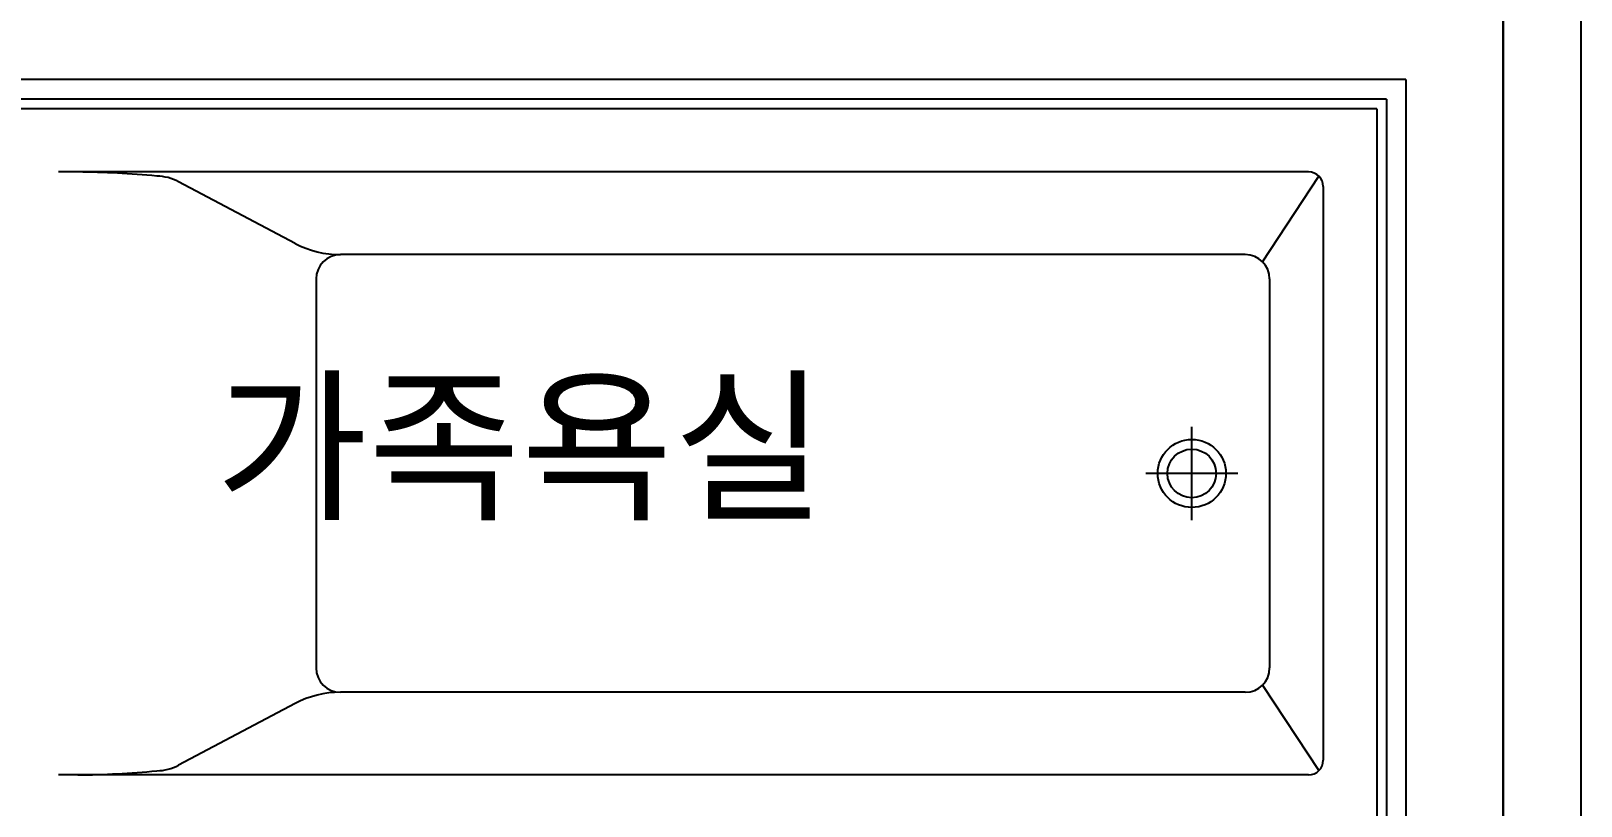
# Model space of a CAD drawing. Header units: millimetres. Extents: x -33000 to 294000, y 0 to 42408.
# Drawn here: x 56093 to 57686, y 19828 to 20625 of the extents above; entities that cross this region are included whole.
import ezdxf
from ezdxf.enums import TextEntityAlignment as Align

# ---------------------------------------------------------------- set-up
doc = ezdxf.new("R2010")
doc.units = ezdxf.units.MM
doc.header["$LTSCALE"] = 50
doc.layers.add('arch', color=8, linetype='Continuous')
doc.layers.add('실명', color=9, linetype='Continuous')
doc.styles.add('FORTELINE', font='malgun.ttf')

msp = doc.modelspace()

# ---------------------------------------------------------------- linework, layer by layer
at = {"layer": 'arch'}
for p, q in [((57686.2, 23254.6), (57686.2, 17464.6)), ((57606.2, 17384.6), (57606.2, 23139.6)), ((57606.2, 20674.6), (57606.2, 18194.6)), ((57506.2, 20574.6), (55946.2, 20574.6)), ((57506.2, 20574.6), (57506.2, 18314.6)), ((57486.2, 20554.6), (55966.2, 20554.6)), ((57486.2, 20554.6), (57486.2, 18334.6)), ((57476.2, 20544.6), (55976.2, 20544.6)), ((57476.2, 20544.6), (57476.2, 19794.6)), ((57406.2, 20479.6), (56121.2, 20479.6)), ((57358.9, 20387.3), (57416.8, 20475.2)), ((56364.6, 20406.1), (56244.8, 20469.6)), ((57421.2, 20464.6), (57421.2, 19874.6)), ((57341.2, 20394.6), (56411.2, 20394.6)), ((56386.2, 20369.6), (56386.2, 19969.6)), ((57366.2, 20369.6), (57366.2, 19969.6)), ((57286.2, 20121.5), (57286.2, 20217.7)), ((57333.5, 20169.6), (57238.9, 20169.6)), ((57358.9, 19951.9), (57416.8, 19864)), ((56364.6, 19933.1), (56244.8, 19869.6)), ((57341.2, 19944.6), (56411.2, 19944.6)), ((57406.2, 19859.6), (56121.2, 19859.6))]:
    msp.add_line(p, q, dxfattribs=at)
for radius in [35, 25]:
    msp.add_circle((57286.2, 20169.6, 0), radius, dxfattribs=at)
for centre, radius, start, end in [((56130.3, 19476.6), 1003.1, 84.7302, 89.3769), ((56221.4, 20425.4), 50, 62.081, 88.8), ((57406.2, 20464.6), 15, 0, 90), ((56411.2, 20494.6), 100, 242.2321, 270), ((56411.2, 20369.6), 25, 90, 180), ((57341.2, 20369.6), 25, 0, 90), ((56411.2, 19969.6), 25, 180, 270), ((57341.2, 19969.6), 25, 270, 0), ((56411.2, 19844.6), 100, 90, 117.7679), ((56221.4, 19913.8), 50, 271.2, 297.919), ((57406.2, 19874.6), 15, 270, 0), ((56130.3, 20862.6), 1003.1, 270.6231, 275.2698)]:
    msp.add_arc(centre, radius, start, end, dxfattribs=at)

# ---------------------------------------------------------------- texts
at = {"layer": '실명', "linetype": 'ByBlock', "style": 'FORTELINE'}
msp.add_text('가족욕실', height=125, dxfattribs=at).set_placement((56596.3, 20197.3, 0), align=Align.MIDDLE_CENTER)

doc.saveas('drawing.dxf')
